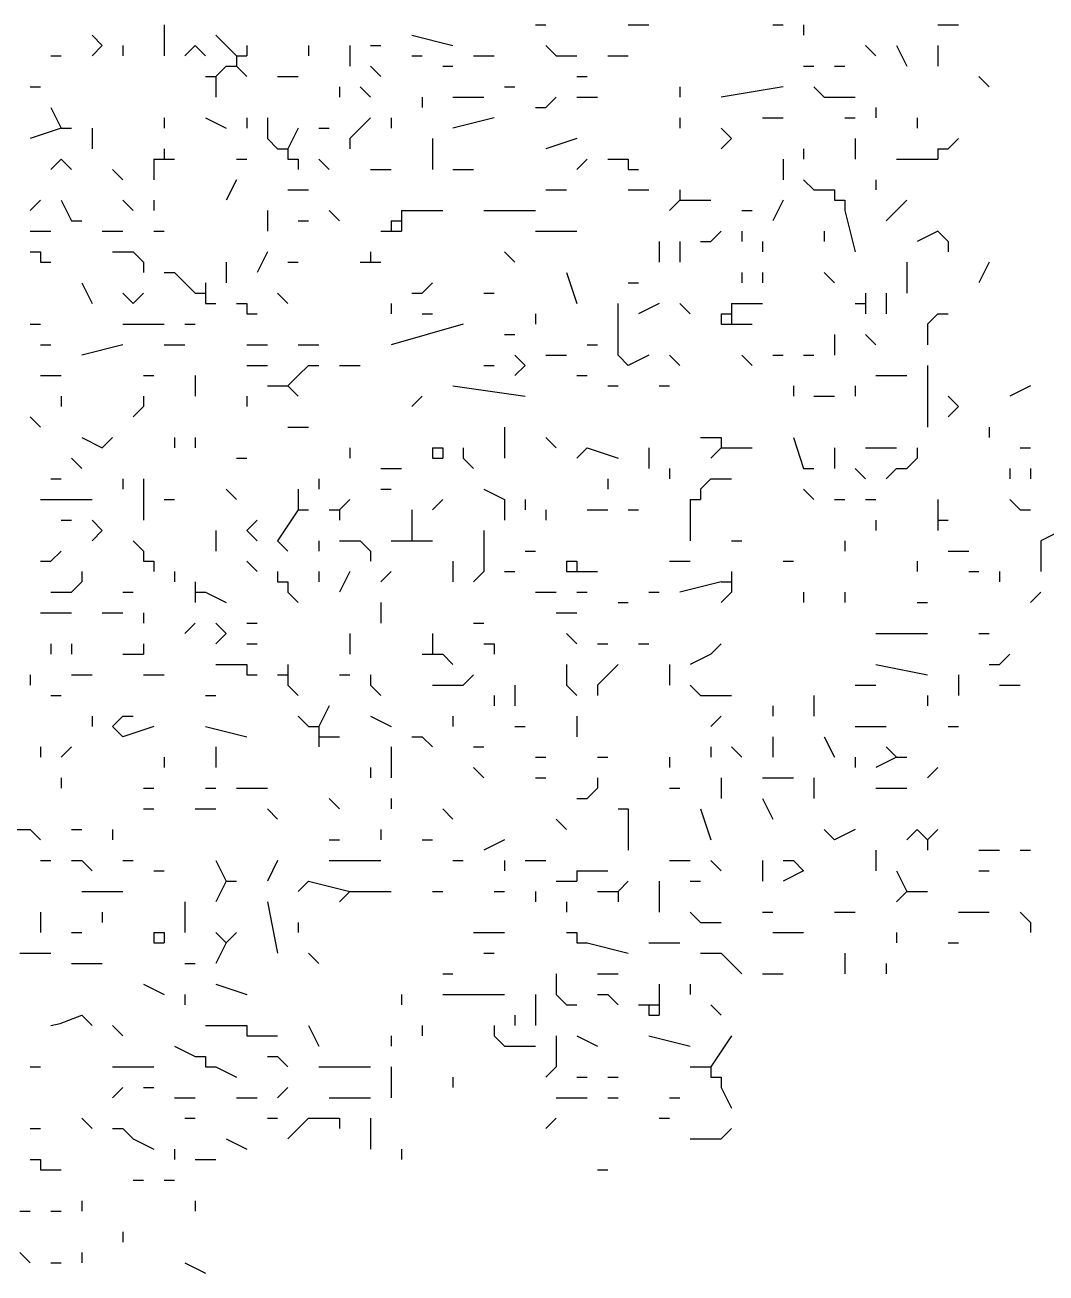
# Model space of a CAD drawing. Header units: inches. Extents: x 0 to 7.16, y 0 to 9.76.
# Drawn here: x 4.755 to 5.745, y 2.62 to 3.83 of the extents above; entities that cross this region are included whole.
import ezdxf

# ---------------------------------------------------------------- set-up
doc = ezdxf.new("R2010")
doc.units = ezdxf.units.IN
doc.header["$MEASUREMENT"] = 0

# ---------------------------------------------------------------- blocks, each defined once
blk = doc.blocks.new('drevoo')
at = {"linetype": 'Continuous'}
for points in [[(186.0402, -563.7801), (186.0402, -563.8101)], [(186.4002, -563.7801), (186.4102, -563.7801)], [(186.4902, -563.7801), (186.5102, -563.7801)], [(186.6302, -563.7801), (186.6402, -563.7801)], [(186.6602, -563.7801), (186.6602, -563.7901)], [(186.7902, -563.7801), (186.8102, -563.7801)], [(185.9702, -563.7901), (185.9802, -563.8001)], [(186.0902, -563.7901), (186.1102, -563.8101)], [(186.2802, -563.7901), (186.3202, -563.8001)], [(185.9302, -563.8101), (185.9402, -563.8101)], [(185.9802, -563.8001), (185.9702, -563.8101)], [(186.0002, -563.8001), (186.0002, -563.8101)], [(186.0602, -563.8101), (186.0702, -563.8001), (186.0802, -563.8101)], [(186.1102, -563.8101), (186.1102, -563.8201)], [(186.1102, -563.8101), (186.1202, -563.8101)], [(186.1202, -563.8001), (186.1202, -563.8101)], [(186.1802, -563.8001), (186.1802, -563.8101)], [(186.2202, -563.8001), (186.2202, -563.8201)], [(186.2402, -563.8001), (186.2502, -563.8001)], [(186.2802, -563.8101), (186.2902, -563.8101)], [(186.3402, -563.8101), (186.3602, -563.8101)], [(186.4102, -563.8001), (186.4202, -563.8101)], [(186.4202, -563.8101), (186.4402, -563.8101)], [(186.4702, -563.8101), (186.4902, -563.8101)], [(186.7202, -563.8001), (186.7302, -563.8101)], [(186.7502, -563.8001), (186.7602, -563.8201)], [(186.7902, -563.8001), (186.7902, -563.8201)], [(186.1002, -563.8201), (186.0902, -563.8301)], [(186.1002, -563.8201), (186.1102, -563.8201)], [(186.1102, -563.8201), (186.1202, -563.8301)], [(186.2402, -563.8201), (186.2502, -563.8301)], [(186.3102, -563.8201), (186.3202, -563.8201)], [(186.6602, -563.8201), (186.6702, -563.8201)], [(186.6902, -563.8201), (186.7002, -563.8201)], [(186.0802, -563.8301), (186.0902, -563.8301)], [(186.0902, -563.8301), (186.0902, -563.8401)], [(186.1502, -563.8301), (186.1702, -563.8301)], [(186.4402, -563.8301), (186.4502, -563.8301)], [(186.8302, -563.8301), (186.8402, -563.8401)], [(185.9102, -563.8401), (185.9202, -563.8401)], [(186.0902, -563.8401), (186.0902, -563.8501)], [(186.2102, -563.8401), (186.2102, -563.8501)], [(186.2302, -563.8401), (186.2402, -563.8501)], [(186.3702, -563.8401), (186.3802, -563.8401)], [(186.5402, -563.8401), (186.5402, -563.8501)], [(186.6402, -563.8401), (186.5802, -563.8501)], [(186.6702, -563.8401), (186.6802, -563.8501)], [(186.2902, -563.8501), (186.2902, -563.8601)], [(186.3202, -563.8501), (186.3502, -563.8501)], [(186.4202, -563.8501), (186.4102, -563.8601)], [(186.4402, -563.8501), (186.4602, -563.8501)], [(186.6802, -563.8501), (186.7102, -563.8501)], [(185.9302, -563.8601), (185.9402, -563.8801)], [(186.0402, -563.8701), (186.0402, -563.8801)], [(186.0802, -563.8701), (186.1002, -563.8801)], [(186.1202, -563.8701), (186.1202, -563.8801)], [(186.1402, -563.8701), (186.1402, -563.8901)], [(186.2402, -563.8701), (186.2302, -563.8801)], [(186.2602, -563.8701), (186.2602, -563.8801)], [(186.3602, -563.8701), (186.3202, -563.8801)], [(186.4002, -563.8601), (186.4102, -563.8601)], [(186.5402, -563.8701), (186.5402, -563.8801)], [(186.6202, -563.8701), (186.6402, -563.8701)], [(186.7002, -563.8701), (186.7102, -563.8701)], [(186.7302, -563.8601), (186.7302, -563.8701)], [(186.7702, -563.8701), (186.7702, -563.8801)], [(185.9402, -563.8801), (185.9102, -563.8901)], [(185.9402, -563.8801), (185.9502, -563.8801)], [(185.9702, -563.8801), (185.9702, -563.9001)], [(186.1702, -563.8801), (186.1602, -563.9001)], [(186.1902, -563.8801), (186.2002, -563.8801)], [(186.2302, -563.8801), (186.2202, -563.8901)], [(186.5802, -563.8801), (186.5902, -563.8901)], [(186.1402, -563.8901), (186.1502, -563.9001)], [(186.2202, -563.8901), (186.2202, -563.9001)], [(186.3002, -563.8901), (186.3002, -563.9201)], [(186.4402, -563.8901), (186.4102, -563.9001)], [(186.5902, -563.8901), (186.5802, -563.9001)], [(186.7102, -563.8901), (186.7102, -563.9101)], [(186.8102, -563.8901), (186.8002, -563.9001)], [(186.0402, -563.9001), (186.0402, -563.9101)], [(186.1502, -563.9001), (186.1602, -563.9001)], [(186.1602, -563.9001), (186.1602, -563.9101)], [(186.6602, -563.9001), (186.6602, -563.9101)], [(186.7902, -563.9001), (186.7902, -563.9101)], [(186.7902, -563.9001), (186.8002, -563.9001)], [(185.9402, -563.9101), (185.9302, -563.9201)], [(185.9402, -563.9101), (185.9502, -563.9201)], [(185.9902, -563.9201), (186.0002, -563.9301)], [(186.0302, -563.9101), (186.0302, -563.9201)], [(186.0302, -563.9101), (186.0402, -563.9101)], [(186.0302, -563.9201), (186.0302, -563.9301)], [(186.0402, -563.9101), (186.0502, -563.9101)], [(186.1102, -563.9101), (186.1202, -563.9101)], [(186.1602, -563.9101), (186.1702, -563.9101)], [(186.1702, -563.9101), (186.1702, -563.9201)], [(186.1902, -563.9101), (186.2002, -563.9201)], [(186.2402, -563.9201), (186.2602, -563.9201)], [(186.3202, -563.9201), (186.3402, -563.9201)], [(186.4502, -563.9101), (186.4402, -563.9201)], [(186.4702, -563.9101), (186.4802, -563.9101)], [(186.4802, -563.9101), (186.4902, -563.9101)], [(186.4902, -563.9101), (186.4902, -563.9201)], [(186.4902, -563.9201), (186.5002, -563.9201)], [(186.6402, -563.9101), (186.6402, -563.9301)], [(186.7502, -563.9101), (186.7802, -563.9101)], [(186.7802, -563.9101), (186.7902, -563.9101)], [(186.1102, -563.9301), (186.1002, -563.9501)], [(186.6602, -563.9301), (186.6702, -563.9401)], [(186.7302, -563.9301), (186.7302, -563.9401)], [(186.1602, -563.9401), (186.1802, -563.9401)], [(186.4102, -563.9401), (186.4302, -563.9401)], [(186.4902, -563.9401), (186.5102, -563.9401)], [(186.5402, -563.9401), (186.5402, -563.9501)], [(186.6702, -563.9401), (186.6802, -563.9401)], [(186.6802, -563.9401), (186.6902, -563.9401)], [(186.6902, -563.9401), (186.6902, -563.9501)], [(185.9202, -563.9501), (185.9102, -563.9601)], [(185.9402, -563.9501), (185.9502, -563.9701), (185.9602, -563.9701)], [(186.0002, -563.9501), (186.0102, -563.9601)], [(186.0302, -563.9501), (186.0302, -563.9601)], [(186.5402, -563.9501), (186.5302, -563.9601)], [(186.5402, -563.9501), (186.5502, -563.9501)], [(186.5502, -563.9501), (186.5702, -563.9501)], [(186.6402, -563.9501), (186.6302, -563.9701)], [(186.6902, -563.9501), (186.7002, -563.9501)], [(186.7002, -563.9501), (186.7002, -563.9601)], [(186.7602, -563.9501), (186.7502, -563.9601)], [(186.1402, -563.9601), (186.1402, -563.9801)], [(186.2002, -563.9601), (186.2102, -563.9701)], [(186.2702, -563.9601), (186.2702, -563.9701)], [(186.2702, -563.9601), (186.2802, -563.9601)], [(186.2802, -563.9601), (186.3102, -563.9601)], [(186.3502, -563.9601), (186.4002, -563.9601)], [(186.6002, -563.9601), (186.6102, -563.9601)], [(186.7002, -563.9601), (186.7102, -564.0001)], [(186.7502, -563.9601), (186.7402, -563.9701)], [(185.9102, -563.9801), (185.9302, -563.9801)], [(185.9802, -563.9801), (186.0002, -563.9801)], [(186.0302, -563.9801), (186.0402, -563.9801)], [(186.1702, -563.9701), (186.1802, -563.9701)], [(186.2502, -563.9801), (186.2602, -563.9801)], [(186.2602, -563.9701), (186.2602, -563.9801)], [(186.2602, -563.9701), (186.2702, -563.9701)], [(186.2602, -563.9801), (186.2702, -563.9801)], [(186.2702, -563.9701), (186.2702, -563.9801)], [(186.4002, -563.9801), (186.4402, -563.9801)], [(186.5802, -563.9801), (186.5702, -563.9901)], [(186.6002, -563.9801), (186.6002, -563.9901)], [(186.6802, -563.9801), (186.6802, -563.9901)], [(186.7902, -563.9801), (186.7702, -563.9901)], [(186.7902, -563.9801), (186.8002, -563.9901)], [(186.5202, -563.9901), (186.5202, -564.0101)], [(186.5402, -563.9901), (186.5402, -564.0101)], [(186.5602, -563.9901), (186.5702, -563.9901)], [(186.6202, -563.9901), (186.6202, -564.0001)], [(186.8002, -563.9901), (186.8002, -564.0001)], [(185.9102, -564.0001), (185.9202, -564.0001)], [(185.9202, -564.0001), (185.9202, -564.0101)], [(185.9902, -564.0001), (186.0102, -564.0001)], [(186.0102, -564.0001), (186.0202, -564.0101)], [(186.1402, -564.0001), (186.1302, -564.0201)], [(186.2402, -564.0001), (186.2402, -564.0101)], [(186.3702, -564.0001), (186.3802, -564.0101)], [(185.9202, -564.0101), (185.9302, -564.0101)], [(186.0202, -564.0101), (186.0202, -564.0201)], [(186.1002, -564.0101), (186.1002, -564.0301)], [(186.1602, -564.0101), (186.1702, -564.0101)], [(186.2302, -564.0101), (186.2402, -564.0101)], [(186.2402, -564.0101), (186.2502, -564.0101)], [(186.7602, -564.0101), (186.7602, -564.0401)], [(186.8402, -564.0101), (186.8302, -564.0301)], [(186.0402, -564.0201), (186.0502, -564.0201)], [(186.0502, -564.0201), (186.0602, -564.0301)], [(186.4302, -564.0201), (186.4402, -564.0501)], [(186.6002, -564.0201), (186.6002, -564.0301)], [(186.6202, -564.0201), (186.6202, -564.0301)], [(186.6802, -564.0201), (186.6902, -564.0301)], [(185.9602, -564.0301), (185.9702, -564.0501)], [(186.0002, -564.0401), (186.0102, -564.0501)], [(186.0202, -564.0401), (186.0102, -564.0501)], [(186.0602, -564.0301), (186.0702, -564.0401)], [(186.0702, -564.0401), (186.0802, -564.0401)], [(186.0802, -564.0301), (186.0802, -564.0401)], [(186.0802, -564.0401), (186.0802, -564.0501)], [(186.1502, -564.0401), (186.1602, -564.0501)], [(186.2802, -564.0401), (186.2902, -564.0401)], [(186.3002, -564.0301), (186.2902, -564.0401)], [(186.3502, -564.0401), (186.3602, -564.0401)], [(186.4902, -564.0301), (186.5002, -564.0301)], [(186.7202, -564.0401), (186.7202, -564.0501)], [(186.7402, -564.0401), (186.7402, -564.0601)], [(186.0802, -564.0501), (186.0902, -564.0501)], [(186.1102, -564.0501), (186.1202, -564.0501)], [(186.1202, -564.0501), (186.1202, -564.0601)], [(186.2602, -564.0501), (186.2602, -564.0601)], [(186.5102, -564.1001), (186.4902, -564.1101), (186.4802, -564.1001), (186.4802, -564.0501)], [(186.5202, -564.0501), (186.5002, -564.0601)], [(186.5402, -564.0501), (186.5502, -564.0601)], [(186.5902, -564.0501), (186.5902, -564.0601)], [(186.5902, -564.0501), (186.6002, -564.0501)], [(186.6002, -564.0501), (186.6202, -564.0501)], [(186.7102, -564.0501), (186.7202, -564.0501)], [(186.7202, -564.0501), (186.7202, -564.0601)], [(186.1202, -564.0601), (186.1302, -564.0601)], [(186.2902, -564.0601), (186.3002, -564.0601)], [(186.4002, -564.0601), (186.4002, -564.0701)], [(186.5802, -564.0601), (186.5802, -564.0701)], [(186.5802, -564.0601), (186.5902, -564.0601)], [(186.5902, -564.0601), (186.5902, -564.0701)], [(186.7902, -564.0601), (186.7802, -564.0701)], [(186.7902, -564.0601), (186.8002, -564.0601)], [(185.9102, -564.0701), (185.9202, -564.0701)], [(186.0002, -564.0701), (186.0402, -564.0701)], [(186.0602, -564.0701), (186.0702, -564.0701)], [(186.3302, -564.0701), (186.2602, -564.0901)], [(186.5802, -564.0701), (186.5902, -564.0701)], [(186.5902, -564.0701), (186.6002, -564.0701)], [(186.6002, -564.0701), (186.6102, -564.0701)], [(186.7802, -564.0701), (186.7802, -564.0901)], [(186.3702, -564.0801), (186.3802, -564.0801)], [(186.6902, -564.0801), (186.6902, -564.1001)], [(186.7202, -564.0801), (186.7302, -564.0901)], [(185.9202, -564.0901), (185.9302, -564.0901)], [(186.0002, -564.0901), (185.9602, -564.1001)], [(186.0402, -564.0901), (186.0602, -564.0901)], [(186.1202, -564.0901), (186.1402, -564.0901)], [(186.1702, -564.0901), (186.1902, -564.0901)], [(186.3802, -564.1001), (186.3902, -564.1101), (186.3802, -564.1201)], [(186.4102, -564.1001), (186.4302, -564.1001)], [(186.4502, -564.0901), (186.4602, -564.0901)], [(186.5302, -564.1001), (186.5402, -564.1101)], [(186.6002, -564.1001), (186.6102, -564.1101)], [(186.6302, -564.1001), (186.6402, -564.1001)], [(186.6602, -564.1001), (186.6702, -564.1001)], [(186.1202, -564.1101), (186.1402, -564.1101)], [(186.1802, -564.1101), (186.1702, -564.1201)], [(186.1802, -564.1101), (186.1902, -564.1101)], [(186.2102, -564.1101), (186.2302, -564.1101)], [(186.3502, -564.1101), (186.3602, -564.1101)], [(186.7802, -564.1101), (186.7802, -564.1701)], [(185.9202, -564.1201), (185.9402, -564.1201)], [(186.0202, -564.1201), (186.0302, -564.1201)], [(186.0702, -564.1201), (186.0702, -564.1401)], [(186.1702, -564.1201), (186.1602, -564.1301)], [(186.4402, -564.1201), (186.4502, -564.1201)], [(186.7302, -564.1201), (186.7602, -564.1201)], [(186.1402, -564.1301), (186.1602, -564.1301)], [(186.1602, -564.1301), (186.1702, -564.1401)], [(186.3202, -564.1301), (186.3902, -564.1401)], [(186.4702, -564.1301), (186.4802, -564.1301)], [(186.5202, -564.1301), (186.5302, -564.1301)], [(186.6502, -564.1301), (186.6502, -564.1401)], [(186.7102, -564.1301), (186.7102, -564.1401)], [(186.8802, -564.1301), (186.8602, -564.1401)], [(185.9402, -564.1401), (185.9402, -564.1501)], [(186.0202, -564.1501), (186.0102, -564.1601)], [(186.0202, -564.1401), (186.0202, -564.1501)], [(186.1202, -564.1401), (186.1202, -564.1501)], [(186.2902, -564.1401), (186.2802, -564.1501)], [(186.6702, -564.1401), (186.6902, -564.1401)], [(186.8002, -564.1401), (186.8102, -564.1501), (186.8002, -564.1601)], [(185.9102, -564.1601), (185.9202, -564.1701)], [(186.1602, -564.1701), (186.1802, -564.1701)], [(186.3702, -564.1701), (186.3702, -564.2001)], [(186.8402, -564.1701), (186.8402, -564.1801)], [(185.9602, -564.1801), (185.9802, -564.1901)], [(185.9902, -564.1801), (185.9802, -564.1901)], [(186.0502, -564.1801), (186.0502, -564.1901)], [(186.0702, -564.1801), (186.0702, -564.1901)], [(186.4102, -564.1801), (186.4202, -564.1901)], [(186.5602, -564.1801), (186.5702, -564.1801)], [(186.5702, -564.1801), (186.5802, -564.1801)], [(186.5802, -564.1801), (186.5802, -564.1901)], [(186.6502, -564.1801), (186.6602, -564.2101), (186.6702, -564.2101)], [(186.2202, -564.1901), (186.2202, -564.2001)], [(186.3002, -564.1901), (186.3002, -564.2001)], [(186.3002, -564.1901), (186.3102, -564.1901)], [(186.3102, -564.1901), (186.3102, -564.2001)], [(186.3302, -564.1901), (186.3302, -564.2001)], [(186.4502, -564.1901), (186.4402, -564.2001)], [(186.4502, -564.1901), (186.4802, -564.2001)], [(186.5102, -564.1901), (186.5102, -564.2101)], [(186.5802, -564.1901), (186.5702, -564.2001)], [(186.5802, -564.1901), (186.5902, -564.1901)], [(186.5902, -564.1901), (186.6102, -564.1901)], [(186.6902, -564.1901), (186.6902, -564.2101)], [(186.7202, -564.1901), (186.7502, -564.1901)], [(186.7702, -564.1901), (186.7702, -564.2001)], [(186.8702, -564.1901), (186.8802, -564.1901)], [(185.9502, -564.2001), (185.9602, -564.2101)], [(186.1102, -564.2001), (186.1202, -564.2001)], [(186.2502, -564.2101), (186.2702, -564.2101)], [(186.3002, -564.2001), (186.3102, -564.2001)], [(186.3302, -564.2001), (186.3402, -564.2101)], [(186.5302, -564.2101), (186.5302, -564.2201)], [(186.7102, -564.2101), (186.7202, -564.2201)], [(186.7502, -564.2101), (186.7402, -564.2201)], [(186.7502, -564.2101), (186.7602, -564.2101)], [(186.7702, -564.2001), (186.7602, -564.2101)], [(186.8602, -564.2101), (186.8602, -564.2201)], [(186.8802, -564.2101), (186.8802, -564.2201)], [(185.9302, -564.2201), (185.9402, -564.2201)], [(186.0002, -564.2201), (186.0002, -564.2301)], [(186.0202, -564.2201), (186.0202, -564.2601)], [(186.1902, -564.2201), (186.1902, -564.2301)], [(186.4702, -564.2201), (186.4702, -564.2301)], [(186.5702, -564.2201), (186.5602, -564.2301)], [(186.5702, -564.2201), (186.5902, -564.2201)], [(186.1002, -564.2301), (186.1102, -564.2401)], [(186.1702, -564.2301), (186.1702, -564.2401)], [(186.2502, -564.2301), (186.2602, -564.2301)], [(186.3502, -564.2301), (186.3702, -564.2401), (186.3702, -564.2601)], [(186.5602, -564.2301), (186.5602, -564.2401)], [(186.6602, -564.2301), (186.6702, -564.2401)], [(185.9202, -564.2401), (185.9702, -564.2401)], [(186.0402, -564.2401), (186.0502, -564.2401)], [(186.1702, -564.2401), (186.1702, -564.2501)], [(186.2202, -564.2401), (186.2102, -564.2501)], [(186.3102, -564.2401), (186.3002, -564.2501)], [(186.3902, -564.2401), (186.3902, -564.2501)], [(186.5502, -564.2401), (186.5502, -564.2501)], [(186.5502, -564.2401), (186.5602, -564.2401)], [(186.6902, -564.2401), (186.7002, -564.2401)], [(186.7202, -564.2401), (186.7302, -564.2401)], [(186.7902, -564.2401), (186.7902, -564.2501)], [(186.8602, -564.2401), (186.8702, -564.2501)], [(186.1702, -564.2501), (186.1502, -564.2801)], [(186.1702, -564.2501), (186.1802, -564.2501)], [(186.2002, -564.2501), (186.2102, -564.2501)], [(186.2102, -564.2501), (186.2102, -564.2601)], [(186.2802, -564.2501), (186.2802, -564.2701)], [(186.4102, -564.2501), (186.4102, -564.2601)], [(186.4502, -564.2501), (186.4702, -564.2501)], [(186.4902, -564.2501), (186.5002, -564.2501)], [(186.5502, -564.2501), (186.5502, -564.2801)], [(186.7902, -564.2501), (186.7902, -564.2601)], [(186.8702, -564.2501), (186.8802, -564.2501)], [(185.9402, -564.2601), (185.9502, -564.2601)], [(185.9702, -564.2601), (185.9802, -564.2701), (185.9702, -564.2801)], [(186.0902, -564.2701), (186.0902, -564.2901)], [(186.1302, -564.2601), (186.1202, -564.2701)], [(186.1202, -564.2701), (186.1302, -564.2801)], [(186.2802, -564.2701), (186.2802, -564.2801)], [(186.3502, -564.2701), (186.3502, -564.3101)], [(186.7302, -564.2601), (186.7302, -564.2701)], [(186.7902, -564.2601), (186.7902, -564.2701)], [(186.7902, -564.2601), (186.8002, -564.2601)], [(186.9102, -564.2701), (186.8902, -564.2801), (186.8902, -564.3101)], [(186.0102, -564.2801), (186.0202, -564.2901)], [(186.1502, -564.2801), (186.1602, -564.2901)], [(186.1902, -564.2801), (186.1902, -564.2901)], [(186.2102, -564.2801), (186.2302, -564.2801)], [(186.2302, -564.2801), (186.2402, -564.2901)], [(186.2602, -564.2801), (186.2702, -564.2801)], [(186.2702, -564.2801), (186.2802, -564.2801)], [(186.2802, -564.2801), (186.2902, -564.2801)], [(186.2902, -564.2801), (186.3002, -564.2801)], [(186.5902, -564.2801), (186.6002, -564.2801)], [(186.7002, -564.2801), (186.7002, -564.2901)], [(185.9402, -564.2901), (185.9302, -564.3001)], [(186.0202, -564.2901), (186.0202, -564.3001)], [(186.2402, -564.2901), (186.2402, -564.3001)], [(186.3902, -564.2901), (186.4002, -564.2901)], [(186.8002, -564.2901), (186.8202, -564.2901)], [(185.9202, -564.3001), (185.9302, -564.3001)], [(186.0202, -564.3001), (186.0302, -564.3001)], [(186.0302, -564.3001), (186.0302, -564.3101)], [(186.1202, -564.3001), (186.1302, -564.3101)], [(186.3202, -564.3001), (186.3202, -564.3201)], [(186.4302, -564.3001), (186.4302, -564.3101)], [(186.4302, -564.3001), (186.4402, -564.3001)], [(186.4402, -564.3001), (186.4402, -564.3101)], [(186.5302, -564.3001), (186.5502, -564.3001)], [(186.6402, -564.3001), (186.6502, -564.3001)], [(186.7702, -564.3001), (186.7702, -564.3101)], [(185.9602, -564.3101), (185.9602, -564.3201)], [(186.0502, -564.3101), (186.0502, -564.3201)], [(186.1502, -564.3101), (186.1502, -564.3201)], [(186.1902, -564.3101), (186.1902, -564.3201)], [(186.2202, -564.3101), (186.2102, -564.3301)], [(186.2602, -564.3101), (186.2502, -564.3201)], [(186.3502, -564.3101), (186.3402, -564.3201)], [(186.3702, -564.3101), (186.3802, -564.3101)], [(186.4302, -564.3101), (186.4402, -564.3101)], [(186.4402, -564.3101), (186.4502, -564.3101)], [(186.4502, -564.3101), (186.4602, -564.3101)], [(186.5902, -564.3101), (186.5902, -564.3201)], [(186.8202, -564.3101), (186.8302, -564.3101)], [(186.8502, -564.3101), (186.8502, -564.3201)], [(185.9302, -564.3301), (185.9502, -564.3301)], [(185.9602, -564.3201), (185.9502, -564.3301)], [(186.0002, -564.3301), (186.0102, -564.3301)], [(186.0702, -564.3201), (186.0702, -564.3301)], [(186.0702, -564.3301), (186.0702, -564.3401)], [(186.0702, -564.3301), (186.0802, -564.3301)], [(186.0802, -564.3301), (186.1002, -564.3401)], [(186.1502, -564.3201), (186.1602, -564.3201)], [(186.1602, -564.3201), (186.1602, -564.3301)], [(186.1602, -564.3301), (186.1702, -564.3401)], [(186.4002, -564.3301), (186.4202, -564.3301)], [(186.4402, -564.3301), (186.4502, -564.3301)], [(186.5102, -564.3301), (186.5202, -564.3301)], [(186.5802, -564.3201), (186.5402, -564.3301)], [(186.5802, -564.3201), (186.5902, -564.3201)], [(186.5902, -564.3301), (186.5802, -564.3401)], [(186.5902, -564.3201), (186.5902, -564.3301)], [(186.6602, -564.3301), (186.6602, -564.3401)], [(186.7002, -564.3301), (186.7002, -564.3401)], [(186.8902, -564.3301), (186.8802, -564.3401)], [(186.2502, -564.3401), (186.2502, -564.3601)], [(186.4802, -564.3401), (186.4902, -564.3401)], [(186.7702, -564.3401), (186.7802, -564.3401)], [(185.9202, -564.3501), (185.9502, -564.3501)], [(185.9802, -564.3501), (186.0002, -564.3501)], [(186.0202, -564.3501), (186.0202, -564.3601)], [(186.4202, -564.3501), (186.4402, -564.3501)], [(186.0702, -564.3601), (186.0602, -564.3701)], [(186.0902, -564.3601), (186.1002, -564.3701)], [(186.1202, -564.3601), (186.1302, -564.3601)], [(186.3402, -564.3601), (186.3502, -564.3601)], [(185.9302, -564.3801), (185.9302, -564.3901)], [(185.9502, -564.3801), (185.9502, -564.3901)], [(186.0202, -564.3801), (186.0202, -564.3901)], [(186.1002, -564.3701), (186.0902, -564.3801)], [(186.1202, -564.3801), (186.1302, -564.3801)], [(186.2202, -564.3701), (186.2202, -564.3901)], [(186.3002, -564.3701), (186.3002, -564.3801)], [(186.3002, -564.3801), (186.3002, -564.3901)], [(186.3502, -564.3801), (186.3602, -564.3801)], [(186.3602, -564.3801), (186.3602, -564.3901)], [(186.4302, -564.3701), (186.4402, -564.3801)], [(186.4602, -564.3801), (186.4702, -564.3801)], [(186.5002, -564.3801), (186.5102, -564.3801)], [(186.5802, -564.3801), (186.5702, -564.3901)], [(186.7302, -564.3701), (186.7802, -564.3701)], [(186.8302, -564.3701), (186.8402, -564.3701)], [(186.0002, -564.3901), (186.0102, -564.3901)], [(186.0102, -564.3901), (186.0202, -564.3901)], [(186.2902, -564.3901), (186.3002, -564.3901)], [(186.3002, -564.3901), (186.3102, -564.3901)], [(186.3102, -564.3901), (186.3202, -564.4001)], [(186.5702, -564.3901), (186.5502, -564.4001)], [(186.8602, -564.3901), (186.8502, -564.4001)], [(186.0902, -564.4001), (186.1102, -564.4001)], [(186.1102, -564.4001), (186.1202, -564.4001)], [(186.1202, -564.4001), (186.1202, -564.4101)], [(186.1602, -564.4001), (186.1602, -564.4101)], [(186.4302, -564.4001), (186.4302, -564.4201)], [(186.4802, -564.4001), (186.4702, -564.4101)], [(186.5302, -564.4001), (186.5302, -564.4201)], [(186.7302, -564.4001), (186.7802, -564.4101)], [(186.8402, -564.4001), (186.8502, -564.4001)], [(185.9102, -564.4101), (185.9102, -564.4201)], [(185.9502, -564.4101), (185.9702, -564.4101)], [(186.0202, -564.4101), (186.0402, -564.4101)], [(186.1202, -564.4101), (186.1302, -564.4101)], [(186.1502, -564.4101), (186.1602, -564.4101)], [(186.1602, -564.4101), (186.1602, -564.4201)], [(186.2102, -564.4101), (186.2202, -564.4101)], [(186.2402, -564.4101), (186.2402, -564.4201)], [(186.3402, -564.4101), (186.3302, -564.4201)], [(186.4702, -564.4101), (186.4602, -564.4201)], [(186.8102, -564.4101), (186.8102, -564.4301)], [(186.1602, -564.4201), (186.1702, -564.4301)], [(186.2402, -564.4201), (186.2502, -564.4301)], [(186.3002, -564.4201), (186.3302, -564.4201)], [(186.3802, -564.4201), (186.3802, -564.4401)], [(186.4302, -564.4201), (186.4402, -564.4301)], [(186.4602, -564.4201), (186.4602, -564.4301)], [(186.5502, -564.4201), (186.5602, -564.4301)], [(186.7102, -564.4201), (186.7302, -564.4201)], [(186.8502, -564.4201), (186.8702, -564.4201)], [(185.9302, -564.4301), (185.9402, -564.4301)], [(186.0802, -564.4301), (186.0902, -564.4301)], [(186.2002, -564.4401), (186.1902, -564.4601)], [(186.3602, -564.4301), (186.3602, -564.4401)], [(186.5602, -564.4301), (186.5902, -564.4301)], [(186.6302, -564.4401), (186.6302, -564.4501)], [(186.6702, -564.4301), (186.6702, -564.4501)], [(186.7802, -564.4301), (186.7802, -564.4401)], [(185.9702, -564.4501), (185.9702, -564.4601)], [(186.0002, -564.4501), (185.9902, -564.4601)], [(186.0002, -564.4501), (186.0102, -564.4501)], [(186.1702, -564.4501), (186.1802, -564.4601)], [(186.2402, -564.4501), (186.2602, -564.4601)], [(186.3202, -564.4501), (186.3202, -564.4601)], [(186.4402, -564.4501), (186.4402, -564.4701)], [(186.5802, -564.4501), (186.5702, -564.4601)], [(186.0302, -564.4601), (186.0002, -564.4701), (185.9902, -564.4601)], [(186.0802, -564.4601), (186.1202, -564.4701)], [(186.1802, -564.4601), (186.1902, -564.4601)], [(186.1902, -564.4601), (186.1902, -564.4701)], [(186.3802, -564.4601), (186.3902, -564.4601)], [(186.7102, -564.4601), (186.7402, -564.4601)], [(186.8002, -564.4601), (186.8102, -564.4601)], [(186.1902, -564.4701), (186.1902, -564.4801)], [(186.1902, -564.4701), (186.2002, -564.4701)], [(186.2002, -564.4701), (186.2102, -564.4701)], [(186.2802, -564.4701), (186.2902, -564.4701)], [(186.2902, -564.4701), (186.3002, -564.4801)], [(186.6302, -564.4701), (186.6302, -564.4901)], [(186.6802, -564.4701), (186.6902, -564.4901)], [(185.9202, -564.4801), (185.9202, -564.4901)], [(185.9502, -564.4801), (185.9402, -564.4901)], [(186.0902, -564.4801), (186.0902, -564.5001)], [(186.2602, -564.4801), (186.2602, -564.5101)], [(186.3402, -564.4801), (186.3502, -564.4801)], [(186.5702, -564.4801), (186.5702, -564.4901)], [(186.5902, -564.4801), (186.6002, -564.4901)], [(186.7402, -564.4801), (186.7502, -564.4901)], [(186.0402, -564.4901), (186.0402, -564.5001)], [(186.2402, -564.5001), (186.2402, -564.5101)], [(186.3402, -564.5001), (186.3502, -564.5101)], [(186.4002, -564.4901), (186.4102, -564.4901)], [(186.4602, -564.4901), (186.4702, -564.4901)], [(186.5302, -564.4901), (186.5302, -564.5001)], [(186.7102, -564.4901), (186.7102, -564.5001)], [(186.7502, -564.4901), (186.7302, -564.5001)], [(186.7502, -564.4901), (186.7602, -564.4901)], [(186.7902, -564.5001), (186.7802, -564.5101)], [(185.9402, -564.5101), (185.9402, -564.5201)], [(186.4002, -564.5101), (186.4102, -564.5101)], [(186.4602, -564.5101), (186.4602, -564.5201)], [(186.5802, -564.5101), (186.5802, -564.5301)], [(186.6202, -564.5101), (186.6502, -564.5101)], [(186.6702, -564.5101), (186.6702, -564.5301)], [(186.0202, -564.5201), (186.0302, -564.5201)], [(186.0802, -564.5201), (186.0902, -564.5201)], [(186.1102, -564.5201), (186.1402, -564.5201)], [(186.4602, -564.5201), (186.4502, -564.5301)], [(186.5302, -564.5201), (186.5402, -564.5201)], [(186.7302, -564.5201), (186.7602, -564.5201)], [(186.2002, -564.5301), (186.2102, -564.5401)], [(186.2602, -564.5301), (186.2602, -564.5401)], [(186.4402, -564.5301), (186.4502, -564.5301)], [(186.6202, -564.5301), (186.6302, -564.5501)], [(186.0202, -564.5401), (186.0302, -564.5401)], [(186.0702, -564.5401), (186.0902, -564.5401)], [(186.1402, -564.5401), (186.1502, -564.5501)], [(186.3102, -564.5401), (186.3202, -564.5501)], [(186.4802, -564.5401), (186.4902, -564.5401)], [(186.4902, -564.5401), (186.4902, -564.5501)], [(186.5602, -564.5401), (186.5702, -564.5701)], [(185.8902, -564.5601), (185.9102, -564.5601)], [(185.9102, -564.5601), (185.9202, -564.5701)], [(185.9502, -564.5601), (185.9602, -564.5601)], [(185.9902, -564.5601), (185.9902, -564.5701)], [(186.2502, -564.5601), (186.2502, -564.5701)], [(186.4202, -564.5501), (186.4302, -564.5601)], [(186.4902, -564.5501), (186.4902, -564.5801)], [(186.6802, -564.5601), (186.6902, -564.5701)], [(186.7102, -564.5601), (186.6902, -564.5701)], [(186.7702, -564.5601), (186.7602, -564.5701)], [(186.7702, -564.5601), (186.7802, -564.5701)], [(186.7902, -564.5601), (186.7802, -564.5701)], [(186.2002, -564.5701), (186.2102, -564.5701)], [(186.2902, -564.5701), (186.3002, -564.5701)], [(186.3702, -564.5701), (186.3502, -564.5801)], [(186.7802, -564.5701), (186.7802, -564.5801)], [(186.7302, -564.5801), (186.7302, -564.6001)], [(186.8302, -564.5801), (186.8502, -564.5801)], [(186.8702, -564.5801), (186.8802, -564.5801)], [(185.9202, -564.5901), (185.9302, -564.5901)], [(185.9502, -564.5901), (185.9602, -564.5901)], [(185.9602, -564.5901), (185.9702, -564.6001)], [(186.0002, -564.5901), (186.0102, -564.5901)], [(186.0902, -564.5901), (186.1002, -564.6101)], [(186.1502, -564.5901), (186.1402, -564.6101)], [(186.2002, -564.5901), (186.2502, -564.5901)], [(186.3202, -564.5901), (186.3302, -564.5901)], [(186.3702, -564.5901), (186.3702, -564.6001)], [(186.3902, -564.5901), (186.4102, -564.5901)], [(186.5302, -564.5901), (186.5502, -564.5901)], [(186.5702, -564.5901), (186.5802, -564.6001)], [(186.6202, -564.5901), (186.6202, -564.6101)], [(186.6402, -564.5901), (186.6502, -564.5901)], [(186.6502, -564.5901), (186.6602, -564.6001)], [(186.0302, -564.6001), (186.0402, -564.6001)], [(186.1002, -564.6101), (186.0902, -564.6301)], [(186.1002, -564.6101), (186.1102, -564.6101)], [(186.1802, -564.6101), (186.1702, -564.6201)], [(186.1802, -564.6101), (186.2202, -564.6201)], [(186.4202, -564.6101), (186.4302, -564.6101)], [(186.4302, -564.6101), (186.4402, -564.6101)], [(186.4402, -564.6001), (186.4402, -564.6101)], [(186.4402, -564.6001), (186.4502, -564.6001)], [(186.4502, -564.6001), (186.4702, -564.6001)], [(186.4902, -564.6101), (186.4802, -564.6201)], [(186.5202, -564.6101), (186.5202, -564.6401)], [(186.5502, -564.6101), (186.5602, -564.6101)], [(186.6602, -564.6001), (186.6402, -564.6101)], [(186.7502, -564.6001), (186.7602, -564.6201)], [(186.8302, -564.6001), (186.8402, -564.6001)], [(185.9602, -564.6201), (186.0002, -564.6201)], [(186.2202, -564.6201), (186.2102, -564.6301)], [(186.2202, -564.6201), (186.2602, -564.6201)], [(186.3002, -564.6201), (186.3102, -564.6201)], [(186.3602, -564.6201), (186.3702, -564.6201)], [(186.4002, -564.6201), (186.4002, -564.6301)], [(186.4602, -564.6201), (186.4702, -564.6201)], [(186.4702, -564.6201), (186.4802, -564.6201)], [(186.4802, -564.6201), (186.4802, -564.6301)], [(186.7602, -564.6201), (186.7502, -564.6301)], [(186.7602, -564.6201), (186.7802, -564.6201)], [(186.0602, -564.6301), (186.0602, -564.6601)], [(186.1402, -564.6301), (186.1502, -564.6801)], [(186.4302, -564.6301), (186.4302, -564.6401)], [(185.9202, -564.6401), (185.9202, -564.6601)], [(185.9802, -564.6401), (185.9802, -564.6501)], [(186.5502, -564.6401), (186.5602, -564.6501)], [(186.6202, -564.6401), (186.6302, -564.6401)], [(186.6902, -564.6401), (186.7102, -564.6401)], [(186.8102, -564.6401), (186.8402, -564.6401)], [(186.8702, -564.6401), (186.8802, -564.6501)], [(186.1702, -564.6501), (186.1702, -564.6601)], [(186.5602, -564.6501), (186.5802, -564.6501)], [(186.8802, -564.6501), (186.8802, -564.6601)], [(185.9502, -564.6601), (185.9602, -564.6601)], [(186.0302, -564.6601), (186.0302, -564.6701)], [(186.0302, -564.6601), (186.0402, -564.6601)], [(186.0302, -564.6701), (186.0402, -564.6701)], [(186.0402, -564.6601), (186.0402, -564.6701)], [(186.0902, -564.6601), (186.1002, -564.6701)], [(186.1002, -564.6701), (186.0902, -564.6901)], [(186.1102, -564.6601), (186.1002, -564.6701)], [(186.3402, -564.6601), (186.3702, -564.6601)], [(186.4302, -564.6601), (186.4402, -564.6601)], [(186.4402, -564.6601), (186.4402, -564.6701)], [(186.4402, -564.6701), (186.4502, -564.6701)], [(186.4502, -564.6701), (186.4902, -564.6801)], [(186.5102, -564.6701), (186.5402, -564.6701)], [(186.6302, -564.6601), (186.6602, -564.6601)], [(186.7502, -564.6601), (186.7502, -564.6701)], [(186.8002, -564.6701), (186.8102, -564.6701)], [(185.9002, -564.6801), (185.9302, -564.6801)], [(186.1802, -564.6801), (186.1902, -564.6901)], [(186.3502, -564.6801), (186.3602, -564.6801)], [(186.5602, -564.6801), (186.5802, -564.6801), (186.6002, -564.7001)], [(186.7002, -564.6801), (186.7002, -564.7001)], [(185.9502, -564.6901), (185.9802, -564.6901)], [(186.0602, -564.6901), (186.0702, -564.6901)], [(186.7402, -564.6901), (186.7402, -564.7001)], [(186.3102, -564.7001), (186.3202, -564.7001)], [(186.4202, -564.7001), (186.4202, -564.7201)], [(186.4602, -564.7001), (186.4802, -564.7001)], [(186.6202, -564.7001), (186.6402, -564.7001)], [(186.0202, -564.7101), (186.0402, -564.7201)], [(186.0902, -564.7101), (186.1202, -564.7201)], [(186.5202, -564.7101), (186.5202, -564.7201)], [(186.5502, -564.7101), (186.5502, -564.7201)], [(186.0602, -564.7201), (186.0602, -564.7301)], [(186.2702, -564.7201), (186.2702, -564.7301)], [(186.3102, -564.7201), (186.3702, -564.7201)], [(186.4002, -564.7201), (186.4002, -564.7501)], [(186.4202, -564.7201), (186.4302, -564.7301)], [(186.4302, -564.7301), (186.4402, -564.7301)], [(186.4602, -564.7201), (186.4702, -564.7201)], [(186.4702, -564.7201), (186.4802, -564.7301)], [(186.5002, -564.7301), (186.5102, -564.7301)], [(186.5102, -564.7301), (186.5102, -564.7401)], [(186.5102, -564.7301), (186.5202, -564.7301)], [(186.5202, -564.7201), (186.5202, -564.7301)], [(186.5202, -564.7301), (186.5202, -564.7401)], [(186.5702, -564.7301), (186.5802, -564.7401)], [(185.9302, -564.7501), (185.9392, -564.7481), (185.9602, -564.7401), (185.9702, -564.7501)], [(186.3802, -564.7401), (186.3802, -564.7501)], [(186.5102, -564.7401), (186.5202, -564.7401)], [(185.9902, -564.7501), (186.0002, -564.7601)], [(186.0802, -564.7501), (186.1102, -564.7501)], [(186.1102, -564.7501), (186.1202, -564.7501)], [(186.1202, -564.7501), (186.1202, -564.7601)], [(186.1802, -564.7501), (186.1902, -564.7701)], [(186.2902, -564.7501), (186.2902, -564.7601)], [(186.3602, -564.7501), (186.3602, -564.7601)], [(186.1202, -564.7601), (186.1302, -564.7601)], [(186.1302, -564.7601), (186.1502, -564.7601)], [(186.2602, -564.7601), (186.2602, -564.7701)], [(186.3602, -564.7601), (186.3702, -564.7701)], [(186.4202, -564.7601), (186.4202, -564.7901)], [(186.4402, -564.7601), (186.4602, -564.7701)], [(186.5102, -564.7601), (186.5502, -564.7701)], [(186.5902, -564.7601), (186.5702, -564.7901)], [(186.0502, -564.7701), (186.0702, -564.7801)], [(186.3702, -564.7701), (186.4002, -564.7701)], [(185.9102, -564.7901), (185.9202, -564.7901)], [(185.9902, -564.7901), (186.0302, -564.7901)], [(186.0702, -564.7801), (186.0802, -564.7801)], [(186.0802, -564.7801), (186.0802, -564.7901)], [(186.0802, -564.7901), (186.0902, -564.7901)], [(186.0902, -564.7901), (186.1102, -564.8001)], [(186.1402, -564.7801), (186.1502, -564.7801)], [(186.1502, -564.7801), (186.1602, -564.7901)], [(186.1902, -564.7901), (186.2402, -564.7901)], [(186.2602, -564.7901), (186.2602, -564.8201)], [(186.4202, -564.7901), (186.4102, -564.8001)], [(186.5502, -564.7901), (186.5602, -564.7901)], [(186.5602, -564.7901), (186.5702, -564.7901)], [(186.5702, -564.7901), (186.5702, -564.8001)], [(186.3202, -564.8001), (186.3202, -564.8101)], [(186.4402, -564.8001), (186.4502, -564.8001)], [(186.4702, -564.8001), (186.4802, -564.8001)], [(186.5702, -564.8001), (186.5802, -564.8001)], [(186.5802, -564.8001), (186.5802, -564.8101)], [(186.0002, -564.8101), (185.9902, -564.8201)], [(186.0202, -564.8101), (186.0302, -564.8101)], [(186.1602, -564.8101), (186.1502, -564.8201)], [(186.5802, -564.8101), (186.5902, -564.8301)], [(186.0502, -564.8201), (186.0702, -564.8201)], [(186.1102, -564.8201), (186.1302, -564.8201)], [(186.2002, -564.8201), (186.2402, -564.8201)], [(186.4202, -564.8201), (186.4502, -564.8201)], [(186.4702, -564.8201), (186.4802, -564.8201)], [(186.5302, -564.8201), (186.5402, -564.8201)], [(185.9102, -564.8501), (185.9202, -564.8501)], [(185.9602, -564.8401), (185.9702, -564.8501)], [(185.9902, -564.8501), (186.0002, -564.8501)], [(186.0002, -564.8501), (186.0102, -564.8601)], [(186.0602, -564.8401), (186.0702, -564.8401)], [(186.1402, -564.8401), (186.1502, -564.8401)], [(186.1702, -564.8501), (186.1602, -564.8601)], [(186.1802, -564.8401), (186.1702, -564.8501)], [(186.1802, -564.8401), (186.2002, -564.8401)], [(186.2002, -564.8401), (186.2102, -564.8401)], [(186.2102, -564.8401), (186.2102, -564.8501)], [(186.2402, -564.8401), (186.2402, -564.8701)], [(186.4202, -564.8401), (186.4102, -564.8501)], [(186.5202, -564.8401), (186.5302, -564.8401)], [(186.5902, -564.8501), (186.5802, -564.8601)], [(186.0102, -564.8601), (186.0302, -564.8701)], [(186.1002, -564.8601), (186.1202, -564.8701)], [(186.5502, -564.8601), (186.5802, -564.8601)], [(186.0502, -564.8701), (186.0502, -564.8801)], [(186.2702, -564.8701), (186.2702, -564.8801)], [(185.9102, -564.8801), (185.9202, -564.8801)], [(185.9202, -564.8801), (185.9202, -564.8901)], [(186.0702, -564.8801), (186.0902, -564.8801)], [(185.9202, -564.8901), (185.9302, -564.8901)], [(185.9302, -564.8901), (185.9402, -564.8901)], [(186.0102, -564.9001), (186.0202, -564.9001)], [(186.0402, -564.9001), (186.0502, -564.9001)], [(186.4602, -564.8901), (186.4702, -564.8901)], [(185.9602, -564.9201), (185.9602, -564.9301)], [(186.0702, -564.9201), (186.0702, -564.9301)], [(185.9002, -564.9301), (185.9102, -564.9301)], [(185.9302, -564.9301), (185.9402, -564.9301)], [(186.0002, -564.9501), (186.0002, -564.9601)], [(185.9002, -564.9701), (185.9102, -564.9801)], [(185.9602, -564.9701), (185.9602, -564.9801)], [(185.9302, -564.9801), (185.9402, -564.9801)], [(186.0602, -564.9801), (186.0802, -564.9901)]]:
    blk.add_lwpolyline(points, dxfattribs=at)
blk = doc.blocks.new('A$C347C32FF')
at = {"color": 1, "linetype": 'Continuous'}
blk.add_blockref('drevoo', (-181.1502, 567.6101), dxfattribs=at)

msp = doc.modelspace()

# ---------------------------------------------------------------- block references
msp.add_blockref('A$C347C32FF', (0, 0))

doc.saveas('drawing.dxf')
